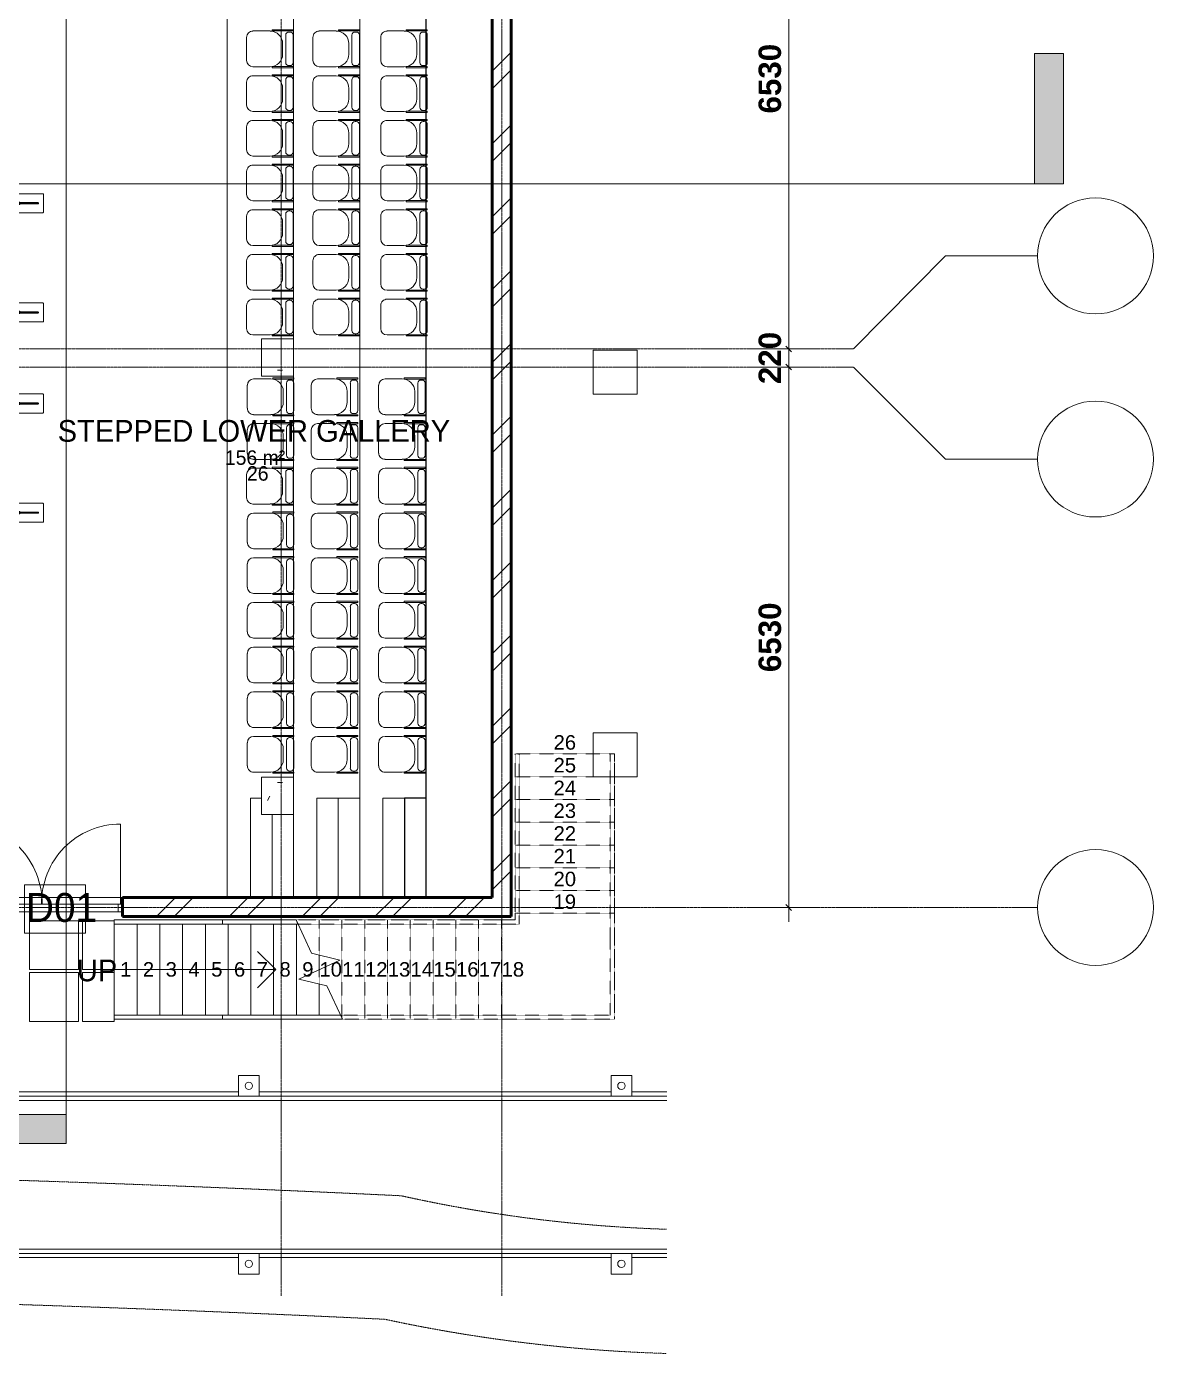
# Model space of a CAD drawing. Header units: inches. Extents: x 22 to 382261, y 22 to 371281.
# Drawn here: x 114875 to 128486, y 46458 to 62491 of the extents above; entities that cross this region are included whole.
import ezdxf

# ---------------------------------------------------------------- set-up
doc = ezdxf.new("R2010")
doc.units = ezdxf.units.IN
doc.header["$MEASUREMENT"] = 0
for name, pattern in [('Grid Line 1_2_', [22.225, 12.7, -3.175, 3.175, -3.175]), ('Hidden 1_8_', [4.7625, 3.175, -1.5875]), ('Overhead', [3.96875, 2.38125, -1.5875])]:
    doc.linetypes.add(name, pattern=pattern)
for name, color, linetype, lineweight in [('A-ANNO-DIMS', 211, 'Continuous', 9), ('A-AREA-IDEN', 2, 'Continuous', 9), ('A-COLS', 52, 'Continuous', 9), ('A-DETL-GENF', 92, 'Continuous', 9), ('A-DETL-HDLN', 90, 'Hidden 1_8_', 9), ('A-DOOR', 31, 'Continuous', 9), ('A-DOOR-IDEN', 31, 'Continuous', 9), ('A-FLOR', 192, 'Continuous', 9), ('A-FLOR-HRAL', 11, 'Continuous', 9), ('A-GENM', 13, 'Continuous', 9), ('A-WALL-PATT', 111, 'Continuous', 9), ('G-ANNO-SYMB', 111, 'Continuous', 9), ('I-FURN', 30, 'Continuous', 9), ('I-WALL', 2, 'Continuous', 9), ('Q-CASE', 31, 'Continuous', 9), ('S-GRID', 1, 'Continuous', 9), ('S-GRID-IDEN', 1, 'Continuous', 9), ('S-STRS', 31, 'Continuous', 9), ('S-STRS-ANNO', 31, 'Continuous', 9), ('S-STRS-IDEN', 31, 'Continuous', 9), ('S-STRS-MBND', 31, 'Overhead', 9)]:
    doc.layers.add(name, color=color, linetype=linetype, lineweight=lineweight)
doc.styles.add('Arial_2', font='arial.ttf', dxfattribs={"height": 250})
doc.styles.add('Arial_B_2', font='arialbd.ttf', dxfattribs={"height": 270.833333})
doc.styles.add('Century Gothic', font='GOTHIC.TTF', dxfattribs={"height": 255})
doc.styles.add('Century Gothic_1', font='GOTHIC.TTF', dxfattribs={"height": 1})
doc.styles.add('Gill Sans MT', font='GIL_____.TTF', dxfattribs={"height": 262.5})
doc.styles.add('Tw Cen MT Condensed', font='TCCM____.TTF', dxfattribs={"height": 1.35})
doc.dimstyles.new('2_2', dxfattribs={"dimscale": 304.8, "dimtxt": 267.818092, "dimasz": 0.227865, "dimexe": 1.377953, "dimexo": 0.0625, "dimgap": 0.287073, "dimtad": 1, "dimdec": 0, "dimzin": 0, "dimdsep": 46, "dimtxsty": 'Arial_B_2', "dimblk1": 'OBLIQUE', "dimblk2": 'OBLIQUE', "dimsah": 1, "dimcen": 0.09, "dimdle": 0.574147, "dimazin": 0, "dimtfac": 1, "dimtdec": 4, "dimtix": 1, "dimtmove": 0, "dimatfit": 3, "dimfxl": 0.574147, "dimfxlon": 1, "dimtvp": 1, "dimtolj": 1, "dimtzin": 0, "dimlwd": 18, "dimlwe": 18, "dimarcsym": 2})
pattern_1 = [(45, (101903.7, 56557.85), (-440.033, 440.033), []), (45, (101903.7, 57224.6), (-440.033, 440.033), [])]
pattern_2 = [(0, (101903.7, 56557.85), (1422.4, 355.6), [58.674, -1008.126, 58.674, -1008.126, -5689.6]), (0, (101903.7, 56557.85), (1422.4, 355.6), [-2133.6, 58.674, -2074.926, 58.674, -1008.126, -2489.2]), (0, (101903.7, 56557.85), (1422.4, 355.6), [-5334, 58.674, -652.526, 58.674, -1719.326]), (120, (102437.1, 56735.65), (-1019.159, 1054.0345), [58.674, -1008.126, 58.674, -1008.126, -5689.6]), (120, (102437.1, 56735.65), (-1019.159, 1054.0345), [-2133.6, 58.674, -2074.926, 58.674, -1008.126, -2489.2]), (120, (102437.1, 56735.65), (-1019.159, 1054.0345), [-5334, 58.674, -652.526, 58.674, -1719.326]), (240, (102614.9, 57446.85), (-403.241, -1409.6345), [58.674, -1008.126, 58.674, -1008.126, -5689.6]), (240, (102614.9, 57446.85), (-403.241, -1409.6345), [-2133.6, 58.674, -2074.926, 58.674, -1008.126, -2489.2]), (240, (102614.9, 57446.85), (-403.241, -1409.6345), [-5334, 58.674, -652.526, 58.674, -1719.326])]

# ---------------------------------------------------------------- blocks, each defined once
blk = doc.blocks.new('Casework 1 - Casework 1-382926-01-GROUND FLOOR FURNITURE PLAN')
at = {"layer": 'Q-CASE'}
for p, q in [((15781, -6742), (15531, -6742)), ((15531, -6742), (15531, -6992)), ((15781, -6992), (15781, -6742)), ((20281, -6742), (20031, -6742)), ((20031, -6742), (20031, -6992)), ((20281, -6992), (20281, -6742)), ((-14769, -7042), (20703, -7042)), ((15531, -6939), (11281, -6939)), ((11281, -6992), (15531, -6992)), ((15531, -6992), (15781, -6992)), ((20031, -6939), (15781, -6939)), ((15781, -6992), (20031, -6992)), ((20031, -6992), (20281, -6992)), ((20703, -6939), (20281, -6939)), ((20281, -6992), (20703, -6992)), ((20703, -8842), (-14548, -8842)), ((11281, -8892), (15531, -8892)), ((15531, -8942), (11281, -8942)), ((15531, -8892), (15531, -9142)), ((15781, -8892), (15531, -8892)), ((15781, -9142), (15781, -8892)), ((15781, -8892), (20031, -8892)), ((20031, -8942), (15781, -8942)), ((20031, -8892), (20031, -9142)), ((20281, -8892), (20031, -8892)), ((20281, -9142), (20281, -8892)), ((20281, -8892), (20703, -8892)), ((20703, -8942), (20281, -8942)), ((15531, -9142), (15781, -9142)), ((20031, -9142), (20281, -9142))]:
    blk.add_line(p, q, dxfattribs=at)
at = {"layer": 'Q-CASE', "lineweight": 18}
for centre, start, end in [((15656, -6867), 0, 180), ((15656, -6867), 180, 0), ((20156, -6867), 0, 180), ((20156, -6867), 180, 0), ((15656, -9017), 0, 180), ((20156, -9017), 0, 180), ((15656, -9017), 180, 0), ((20156, -9017), 180, 0)]:
    blk.add_arc(centre, 45, start, end, dxfattribs=at)
blk = doc.blocks.new('Doors_Door-sets_JELD-WEN_Interior_HP_FS12_FCore_Glass10_Double_1_0 - entrance 1200 2-893180-01-GROUND FLOOR FURNITURE PLAN')
at = {"layer": 'A-DETL-GENF'}
for p, q in [((-951, 1004), (-951, 34)), ((951, 1004), (951, 34)), ((-923, 34), (-965, 34)), ((-965, 34), (-965, -58)), ((923, 34), (-923, 34)), ((-923, -58), (-923, 34)), ((923, 34), (923, -58)), ((965, 34), (923, 34)), ((965, -58), (965, 34)), ((-965, -58), (-923, -58)), ((-923, -58), (923, -58)), ((923, -58), (965, -58))]:
    blk.add_line(p, q, dxfattribs=at)
for centre, start, end in [((-950, 50), 359.0083, 90.0301), ((950, 50), 89.9699, 180.9917)]:
    blk.add_arc(centre, 953, start, end, dxfattribs=at)
at = {"layer": 'A-DOOR'}
for p, q in [((-965, 34), (-975, 34)), ((-975, 34), (-975, -58)), ((975, 34), (965, 34)), ((975, -58), (975, 34)), ((-975, -58), (-965, -58)), ((965, -58), (975, -58))]:
    blk.add_line(p, q, dxfattribs=at)
blk = doc.blocks.new('Chair - Auditorium_0001 - Copy - Chair - Auditorium_0001 - Copy-940343-01-GROUND FLOOR FURNITURE PLAN')
at = {"layer": 'I-FURN'}
for p, q in [((21, 498), (300, 498)), ((-55, 421), (-55, 215)), ((377, 421), (377, 215)), ((-68, -64), (-68, 190)), ((-68, 190), (-53, 190)), ((-53, -64), (-53, 190)), ((389, 190), (377, 190)), ((377, 190), (377, -64)), ((389, 190), (389, -64)), ((-4, 25), (326, 25)), ((97, 63), (224, 63)), ((-68, -64), (-53, -64)), ((-42, -13), (-42, -26)), ((-4, -64), (326, -64)), ((364, -13), (364, -26)), ((389, -64), (377, -64))]:
    blk.add_line(p, q, dxfattribs=at)
for centre, radius, start, end in [((21, 421), 76.2, 90, 180), ((300, 421), 76.2, 360, 90), ((97, 215), 152, 180, 270), ((224, 215), 152, 270, 0), ((-4, -13), 38.1, 90, 180), ((326, -13), 38.1, 360, 90), ((-4, -26), 38.1, 180, 270), ((326, -26), 38.1, 270, 0)]:
    blk.add_arc(centre, radius, start, end, dxfattribs=at)
blk = doc.blocks.new('Back wall - ASB FREESTANDING GLASS BACK WALL-596640-01-GROUND FLOOR FURNITURE PLAN')
at = {"layer": 'A-GENM'}
for p, q in [((-3200, 12.5), (-3200, 25)), ((-3200, 6), (-3200, 12.5)), ((3150.5, 12.5), (-3200, 12.5)), ((2057.3, 12.5), (3150.5, 12.5)), ((3175.5, 12.5), (3150.5, 12.5)), ((3150.5, 12.5), (3175.5, 12.5)), ((3200, 12.5), (3175.5, 12.5)), ((3200, 12.5), (3200, 6)), ((-3200, -12.5), (-3200, -6)), ((-3200, -12.5), (-1985, -12.5)), ((-1956, -9), (-1985, -9)), ((-1985, -9), (-1985, -364)), ((-1956, -6), (-1956, -14)), ((-1956, -14), (-1884, -14)), ((-1884, -14), (-1884, -86)), ((-1884, -86), (-1876, -86)), ((-1877, -304), (-1877, -86)), ((-1876, -256), (-1876, -6)), ((-1864, -6), (-1864, -256)), ((-1864, -86), (-1856, -86)), ((-1863, -86), (-1863, -304)), ((-1856, -86), (-1856, -14)), ((-1856, -14), (-1784, -14)), ((-1784, -14), (-1784, -6)), ((-1755, -9), (-1784, -9)), ((-1755, -364), (-1755, -9)), ((-1755, -12.5), (-665, -12.5)), ((-564, -9), (-665, -9)), ((-665, -9), (-665, -364)), ((-564, -6), (-564, -86)), ((-564, -86), (-556, -86)), ((-557, -304), (-557, -86)), ((-544, -86), (-536, -86)), ((-543, -86), (-543, -304)), ((-536, -86), (-536, -14)), ((-536, -14), (-444, -14)), ((-484, -14), (-484, -34)), ((-444, -34), (-484, -34)), ((-458, -6), (-463, -6)), ((-455, -16), (-433.1, -16)), ((-455, -16), (-455, -26)), ((-429, -26), (-455, -26)), ((-444, -14), (-444, -6)), ((-435, -9), (-444, -9)), ((-444, -34), (-444, -26)), ((-436, -6), (-436, -16)), ((-436, -16), (-426, -16)), ((-435, -16), (-435, -9)), ((-435, -364), (-435, -26)), ((-425, -26), (-429, -26)), ((-266, -16), (-426, -16)), ((-425, -16), (-425, -26)), ((-406, -26), (-425, -26)), ((-406, -16), (-406, -36)), ((-386, -36), (-406, -36)), ((-386, -16), (-386, -36)), ((-365, -26), (-386, -26)), ((-365, -16), (-365, -26)), ((-361, -26), (-365, -26)), ((-335, -26), (-361, -26)), ((-335, -16), (-335, -26)), ((-266, -6), (-266, -16)), ((-266, -12.5), (373.5, -12.5)), ((373.5, -6), (373.5, -14)), ((373.5, -14), (433.5, -14)), ((433.5, -14), (433.5, -44)), ((433.5, -44), (493.5, -44)), ((435, -44.9), (435, -364)), ((463, -6), (458, -6)), ((493.5, -44), (493.5, -14)), ((493.5, -14), (535.5, -14)), ((535.5, -14), (535.5, -86)), ((535.5, -86), (543.5, -86)), ((543, -304), (543, -86)), ((543.5, -86), (543.5, -6)), ((556.5, -6), (556.5, -86)), ((556.5, -86), (564.5, -86)), ((557, -86), (557, -304)), ((665, -9), (564.2, -9)), ((564.5, -86), (564.5, -6)), ((665, -364), (665, -9)), ((665, -12.5), (1755, -12.5)), ((1784, -9), (1755, -9)), ((1755, -9), (1755, -364)), ((1784, -6), (1784, -14)), ((1784, -14), (1856, -14)), ((1856, -14), (1856, -86)), ((1856, -86), (1864, -86)), ((1863, -304), (1863, -86)), ((1864, -256), (1864, -6)), ((1876, -6), (1876, -256)), ((1876, -86), (1884, -86)), ((1877, -86), (1877, -304)), ((1884, -86), (1884, -14)), ((1884, -14), (1956, -14)), ((1956, -14), (1956, -6)), ((1985, -9), (1956, -9)), ((1985, -364), (1985, -9)), ((1985, -12.5), (3200, -12.5)), ((3200, -6), (3200, -12.5)), ((-1876, -256), (-1876, -306)), ((-1876, -306), (-1864, -306)), ((-1870, -309), (-1872, -309)), ((-1868, -309), (-1870, -309)), ((-1864, -306), (-1864, -256)), ((-550, -309), (-552, -309)), ((-548, -309), (-550, -309)), ((550, -309), (548, -309)), ((552, -309), (550, -309)), ((1864, -256), (1864, -306)), ((1864, -306), (1876, -306)), ((1870, -309), (1868, -309)), ((1872, -309), (1870, -309)), ((1876, -306), (1876, -256)), ((-1980, -369), (-1760, -369)), ((-660, -369), (-440, -369)), ((440, -369), (660, -369)), ((1760, -369), (1980, -369))]:
    blk.add_line(p, q, dxfattribs=at)
at = {"layer": 'A-GENM', "lineweight": 18}
for p, q in [((-3200, 6), (-3200, -6)), ((-463, 6), (-3200, 6)), ((-463, -6), (-463, 6)), ((458, 6), (-458, 6)), ((-458, 6), (-458, -6)), ((458, -6), (458, 6)), ((3200, 6), (463, 6)), ((463, 6), (463, -6)), ((3200, -6), (3200, 6)), ((-3200, -6), (-463, -6)), ((-556, -6), (-556, -306)), ((-544, -6), (-556, -6)), ((-544, -306), (-544, -6)), ((-458, -6), (458, -6)), ((463, -6), (3200, -6)), ((556, -6), (544, -6)), ((544, -6), (544, -306)), ((556, -306), (556, -6)), ((-556, -306), (-544, -306)), ((544, -306), (556, -306))]:
    blk.add_line(p, q, dxfattribs=at)
at = {"layer": 'A-GENM'}
for centre, start, end in [((-1872, -304), 180, 270), ((-1868, -304), 270, 0), ((-552, -304), 180, 270), ((-548, -304), 270, 0), ((548, -304), 180, 270), ((552, -304), 270, 0), ((1868, -304), 180, 270), ((1872, -304), 270, 0), ((-1980, -364), 180, 270), ((-1760, -364), 270, 0), ((-660, -364), 180, 270), ((-440, -364), 270, 0), ((440, -364), 180, 270), ((660, -364), 270, 0), ((1760, -364), 180, 270), ((1980, -364), 270, 0)]:
    blk.add_arc(centre, 5, start, end, dxfattribs=at)
blk = doc.blocks.new('Chair - Auditorium_0001 - Copy - Chair - Auditorium_0001 - Copy-940491-01-GROUND FLOOR FURNITURE PLAN')
at = {"layer": 'I-FURN'}
for p, q in [((-68, 64), (-53, 64)), ((-68, 64), (-68, -190)), ((-53, 64), (-53, -190)), ((-42, 13), (-42, 26)), ((-4, 64), (326, 64)), ((364, 13), (364, 26)), ((389, 64), (377, 64)), ((377, -190), (377, 64)), ((389, -190), (389, 64)), ((-4, -25), (326, -25)), ((97, -63), (224, -63)), ((-68, -190), (-53, -190)), ((-55, -421), (-55, -215)), ((389, -190), (377, -190)), ((377, -421), (377, -215)), ((21, -498), (300, -498))]:
    blk.add_line(p, q, dxfattribs=at)
for centre, radius, start, end in [((-4, 26), 38.1, 90, 180), ((-4, 13), 38.1, 180, 270), ((326, 26), 38.1, 360, 90), ((326, 13), 38.1, 270, 0), ((97, -215), 152, 90, 180), ((224, -215), 152, 360, 90), ((21, -421), 76.2, 180, 270), ((300, -421), 76.2, 270, 0)]:
    blk.add_arc(centre, radius, start, end, dxfattribs=at)
blk = doc.blocks.new('Casework 24 - Casework 23-690569-01-GROUND FLOOR FURNITURE PLAN')
at = {"layer": 'Q-CASE', "lineweight": 18}
for p, q in [((20346, 12238), (19816, 12238)), ((19816, 12238), (19816, 11708)), ((20346, 11708), (20346, 12238)), ((19816, 11708), (20346, 11708)), ((20346, 7768), (19816, 7768)), ((19816, 7768), (19816, 7238)), ((20346, 7238), (20346, 7768)), ((19816, 7238), (20346, 7238)), ((20346, 2022), (19816, 2022)), ((19816, 2022), (19816, 1492)), ((20346, 1492), (20346, 2022)), ((19816, 1492), (20346, 1492)), ((20346, -2601), (19816, -2601)), ((19816, -2601), (19816, -3131)), ((20346, -3131), (20346, -2601)), ((19816, -3131), (20346, -3131))]:
    blk.add_line(p, q, dxfattribs=at)
blk = doc.blocks.new('Top Rail Type - Top Rail_Internal_-909775-01-GROUND FLOOR FURNITURE PLAN')
at = {"layer": 'A-FLOR-HRAL'}
for p, q in [((14031, -6061), (14031, -6011)), ((14031, -6011), (15337, -6011)), ((15337, -6061), (14031, -6061)), ((15337, -6011), (15337, -6061))]:
    blk.add_line(p, q, dxfattribs=at)
blk = doc.blocks.new('Top Rail Type - Top Rail_Internal_-V142-01-GROUND FLOOR FURNITURE PLAN')
at = {"layer": 'A-FLOR-HRAL', "linetype": 'Overhead'}
for p, q in [((20021, -2857), (20071, -2857)), ((20021, -5057), (20021, -2857)), ((20071, -5057), (20071, -2857)), ((20021, -6011), (20021, -5057)), ((20071, -6061), (20071, -5057)), ((16762, -6011), (18706, -6011)), ((16786, -6061), (18706, -6061)), ((18706, -6011), (20021, -6011)), ((18706, -6061), (20071, -6061))]:
    blk.add_line(p, q, dxfattribs=at)
at = {"layer": 'A-FLOR-HRAL'}
for p, q in [((14031, -6011), (14031, -6061)), ((14031, -6011), (16762, -6011)), ((14031, -6061), (16786, -6061)), ((16786, -6061), (16762, -6011))]:
    blk.add_line(p, q, dxfattribs=at)
blk = doc.blocks.new('Top Rail Type - Top Rail_Internal_-909790-01-GROUND FLOOR FURNITURE PLAN')
at = {"layer": 'A-FLOR-HRAL'}
for p, q in [((14031, -4912), (14031, -4862)), ((14031, -4862), (15337, -4862)), ((15337, -4912), (14031, -4912)), ((15337, -4862), (15337, -4912))]:
    blk.add_line(p, q, dxfattribs=at)
blk = doc.blocks.new('Top Rail Type - Top Rail_Internal_-V143-01-GROUND FLOOR FURNITURE PLAN')
at = {"layer": 'A-FLOR-HRAL', "linetype": 'Overhead'}
for p, q in [((18872, -2857), (18922, -2857)), ((18872, -4782), (18872, -2857)), ((18922, -4782), (18922, -2857)), ((18872, -4862), (18872, -4782)), ((18922, -4912), (18922, -4782)), ((16227, -4862), (18706, -4862)), ((16250, -4912), (18706, -4912)), ((18706, -4862), (18872, -4862)), ((18706, -4912), (18922, -4912))]:
    blk.add_line(p, q, dxfattribs=at)
at = {"layer": 'A-FLOR-HRAL'}
for p, q in [((14031, -4862), (14031, -4912)), ((14031, -4862), (16227, -4862)), ((14031, -4912), (16250, -4912)), ((16250, -4912), (16227, -4862))]:
    blk.add_line(p, q, dxfattribs=at)
blk = doc.blocks.new('Section - M_Section Tail - Filled-28045-01-GROUND FLOOR FURNITURE PLAN')
at = {"layer": 'G-ANNO-SYMB'}
blk.add_hatch(color=256, dxfattribs=at).paths.add_polyline_path([(0, 9), (0, 0), (-2, 0), (-2, 9)])
for p, q in [((0, 9), (-2, 9)), ((-2, 9), (-2, 0)), ((0, 0), (0, 9)), ((-2, 0), (0, 0))]:
    blk.add_line(p, q, dxfattribs=at)
blk = doc.blocks.new('Grid - Grid Head - Circle-749417-01-GROUND FLOOR FURNITURE PLAN')
at = {"layer": 'S-GRID-IDEN'}
blk.add_circle((0, 0), 4, dxfattribs=at)
blk = doc.blocks.new('M_Door Tag1 - M_Door Tag 2-910938-01-GROUND FLOOR FURNITURE PLAN')
at = {"layer": 'A-DOOR-IDEN'}
for p, q in [((-1.206, 1.536), (3.019, 1.536)), ((-1.206, -1.791), (-1.206, 1.536)), ((3.019, 1.536), (3.019, -1.791)), ((3.019, -1.791), (-1.206, -1.791))]:
    blk.add_line(p, q, dxfattribs=at)
blk = doc.blocks.new('_Oblique')
at = {"color": 0, "linetype": 'ByBlock', "lineweight": -2}
blk.add_line((-0.5, -0.5), (0.5, 0.5), dxfattribs=at)
blk = doc.blocks.new('*D4892')
at = {"layer": 'A-ANNO-DIMS', "color": 0, "lineweight": 18, "transparency": 16777216}
for p, q in [((124080, 65301), (124080, 58421)), ((124236, 65126), (123660, 65126)), ((124236, 58596), (123660, 58596))]:
    blk.add_line(p, q, dxfattribs=at)
at = {"layer": 'Defpoints', "color": 0, "transparency": 16777216}
for p in [(124255, 65126), (124080, 58596), (124255, 58596)]:
    blk.add_point(p, dxfattribs=at)
at = {"layer": 'A-ANNO-DIMS', "color": 0, "lineweight": 18, "transparency": 16777216, "xscale": 69.45312499999999, "yscale": 69.45312499999999, "zscale": 69.45312499999999}
for p, rotation in [((124080, 65126), 90), ((124080, 58596), 270)]:
    blk.add_blockref('_Oblique', p, dxfattribs=dict(at, rotation=rotation))
at = {"layer": 'A-ANNO-DIMS', "color": 0, "lineweight": 18, "transparency": 16777216, "insert": (123854, 61861), "char_height": 270.8, "width": 979.45, "attachment_point": 5, "rotation": 90, "style": 'Arial_B_2'}
blk.add_mtext('\\A1;6530', dxfattribs=at)
blk = doc.blocks.new('*D4893')
at = {"layer": 'A-ANNO-DIMS', "color": 0, "lineweight": 18, "transparency": 16777216}
for p, q in [((124236, 58596), (123660, 58596)), ((124080, 58596), (124080, 58665)), ((124080, 58596), (124080, 58376)), ((124236, 58376), (123660, 58376)), ((124080, 58376), (124080, 58307))]:
    blk.add_line(p, q, dxfattribs=at)
at = {"layer": 'Defpoints', "color": 0, "transparency": 16777216}
for p in [(124255, 58596), (124080, 58376), (124255, 58376)]:
    blk.add_point(p, dxfattribs=at)
at = {"layer": 'A-ANNO-DIMS', "color": 0, "lineweight": 18, "transparency": 16777216, "xscale": 69.45312499999999, "yscale": 69.45312499999999, "zscale": 69.45312499999999}
for p, rotation in [((124080, 58596), 270), ((124080, 58376), 90)]:
    blk.add_blockref('_Oblique', p, dxfattribs=dict(at, rotation=rotation))
at = {"layer": 'A-ANNO-DIMS', "color": 0, "lineweight": 18, "transparency": 16777216, "insert": (123854, 58486), "char_height": 270.8, "width": 734.59, "attachment_point": 5, "rotation": 90, "style": 'Arial_B_2'}
blk.add_mtext('\\A1;220', dxfattribs=at)
blk = doc.blocks.new('*D4894')
at = {"layer": 'A-ANNO-DIMS', "color": 0, "lineweight": 18, "transparency": 16777216}
for p, q in [((124080, 58551), (124080, 51671)), ((124236, 58376), (123660, 58376)), ((124236, 51846), (123660, 51846))]:
    blk.add_line(p, q, dxfattribs=at)
at = {"layer": 'Defpoints', "color": 0, "transparency": 16777216}
for p in [(124255, 58376), (124080, 51846), (124255, 51846)]:
    blk.add_point(p, dxfattribs=at)
at = {"layer": 'A-ANNO-DIMS', "color": 0, "lineweight": 18, "transparency": 16777216, "xscale": 69.45312499999999, "yscale": 69.45312499999999, "zscale": 69.45312499999999}
for p, rotation in [((124080, 58376), 90), ((124080, 51846), 270)]:
    blk.add_blockref('_Oblique', p, dxfattribs=dict(at, rotation=rotation))
at = {"layer": 'A-ANNO-DIMS', "color": 0, "lineweight": 18, "transparency": 16777216, "insert": (123854, 55111), "char_height": 270.8, "width": 979.45, "attachment_point": 5, "rotation": 90, "style": 'Arial_B_2'}
blk.add_mtext('\\A1;6530', dxfattribs=at)

msp = doc.modelspace()

# ---------------------------------------------------------------- hatches: boundary and pattern name
at = {"layer": 'A-COLS'}
h = msp.add_hatch(dxfattribs=at)
h.set_pattern_fill('FP_12', color=256, style=0, pattern_type=2)
h.set_pattern_definition(pattern_2)
h.paths.add_polyline_path([(118099.9, 58266), (118099.9, 58716), (117712.4, 58716), (117712.4, 58266)])
h = msp.add_hatch(dxfattribs=at)
h.set_pattern_fill('FP_12', color=256, style=0, pattern_type=2)
h.set_pattern_definition(pattern_2)
h.paths.add_polyline_path([(118099.9, 52971), (118099.9, 53421), (117712.4, 53421), (117712.4, 52971)])
at = {"layer": 'A-WALL-PATT'}
h = msp.add_hatch(dxfattribs=at)
h.set_pattern_fill('FP_1', color=256, style=0, pattern_type=2)
h.set_pattern_definition(pattern_1)
h.paths.add_polyline_path([(120499.9, 51966), (120729.9, 51966), (120729.9, 68566), (120499.9, 68566), (120499.9, 57077.5)])
h = msp.add_hatch(dxfattribs=at)
h.set_pattern_fill('FP_1', color=256, style=0, pattern_type=2)
h.set_pattern_definition(pattern_1)
h.paths.add_polyline_path([(120729.9, 51736), (120729.9, 51966), (116034.9, 51966), (116034.9, 51736), (118911.6, 51736)])
h.paths.add_polyline_path([(91199.9, 51736), (114084.9, 51736), (114084.9, 51966), (90484.9, 51966), (90484.9, 51736)])

# ---------------------------------------------------------------- linework, layer by layer
at = {"layer": 'A-COLS', "lineweight": 18}
for p, q in [((117712.4, 58716), (117712.4, 58266)), ((118099.9, 58716), (117712.4, 58716)), ((118099.9, 58266), (118099.9, 58716)), ((117712.4, 58266), (118099.9, 58266)), ((117712.4, 53421), (117712.4, 52971)), ((118099.9, 53421), (117712.4, 53421)), ((118099.9, 52971), (118099.9, 53421)), ((117712.4, 52971), (118099.9, 52971))]:
    msp.add_line(p, q, dxfattribs=at)
at = {"layer": 'A-DETL-HDLN'}
for centre, radius, start, end in [((105273.4, -244115.5), 292819.3, 87.234403, 90.740858), ((123154, 65189.8), 17240.3, 257.43021, 268.17972), ((105273.4, -244115.5), 291319.3, 87.259142, 90.740858), ((123154, 65189.8), 18740.3, 257.83219, 268.32547)]:
    msp.add_arc(centre, radius, start, end, dxfattribs=at)
at = {"layer": 'A-FLOR'}
for p, q in [((117299.9, 65011), (117299.9, 51966)), ((118899.9, 65011), (118899.9, 51966)), ((118099.9, 63606), (118099.9, 58716)), ((118099.9, 58266), (118099.9, 53421)), ((117712.4, 53166), (117579.9, 53166)), ((117579.9, 53166), (117579.9, 51966)), ((118899.9, 53166), (118379.9, 53166)), ((118379.9, 53166), (118379.9, 51966)), ((118639.9, 53166), (118639.9, 51966)), ((119439.9, 53166), (119179.9, 53166)), ((119179.9, 53166), (119179.9, 51966)), ((117839.9, 52971), (117839.9, 51966)), ((118099.9, 52971), (118099.9, 51966)), ((114084.9, 51966), (116034.9, 51966)), ((117299.9, 51966), (119439.9, 51966)), ((119179.9, 51966), (119439.9, 51966)), ((115500.9, 51686), (114910.9, 51686)), ((114910.9, 51686), (114910.9, 51096)), ((115500.9, 51096), (115500.9, 51686)), ((115934.9, 51686), (115550.9, 51686)), ((115550.9, 51686), (115550.9, 51096)), ((114910.9, 51096), (115500.9, 51096)), ((115500.9, 51058.9), (114910.9, 51058.9)), ((114910.9, 51058.9), (114910.9, 50468.9)), ((115500.9, 50468.9), (115500.9, 51058.9)), ((115550.9, 51096), (115934.9, 51096)), ((115934.9, 51058.9), (115550.9, 51058.9)), ((115550.9, 51058.9), (115550.9, 50468.9)), ((114910.9, 50468.9), (115500.9, 50468.9)), ((115550.9, 50468.9), (115934.9, 50468.9)), ((115934.9, 50468.9), (115934.9, 50496))]:
    msp.add_line(p, q, dxfattribs=at)
at = {"layer": 'A-FLOR', "lineweight": 25}
for p, q in [((119699.9, 53166), (119699.9, 65011)), ((119699.9, 53166), (119439.9, 53166)), ((119439.9, 53166), (119439.9, 51966)), ((119699.9, 51966), (119699.9, 53166)), ((119439.9, 51966), (120499.9, 51966)), ((120499.9, 51966), (120499.9, 51966))]:
    msp.add_line(p, q, dxfattribs=at)
at = {"layer": 'G-ANNO-SYMB'}
for p, q in [((115354.7, 70557.4), (115354.7, 49344.6)), ((88770.6, 60591), (127050.8, 60591))]:
    msp.add_line(p, q, dxfattribs=at)
at = {"layer": 'I-WALL', "lineweight": 50}
for p, q in [((120729.9, 51736), (120729.9, 68796)), ((120499.9, 65011), (120499.9, 51966)), ((120499.9, 51966), (116034.9, 51966)), ((116034.9, 51966), (116034.9, 51736)), ((116034.9, 51736), (120729.9, 51736))]:
    msp.add_line(p, q, dxfattribs=at)
at = {"layer": 'S-GRID', "linetype": 'Grid Line 1_2_'}
for p, q in [((117949.9, 47154.5), (117949.9, 71568.6)), ((120614.9, 47154.5), (120614.9, 71568.6)), ((88819.9, 58596), (124863, 58596)), ((88819.9, 58376), (124863, 58376)), ((88819.9, 51846), (127085.5, 51846))]:
    msp.add_line(p, q, dxfattribs=at)
at = {"layer": 'S-GRID'}
for p, q in [((124863, 58596), (125974.3, 59719.3)), ((125974.3, 59719.3), (127085.5, 59719.3)), ((124863, 58376), (125974.3, 57264.8)), ((125974.3, 57264.8), (127085.5, 57264.8))]:
    msp.add_line(p, q, dxfattribs=at)
at = {"layer": 'S-STRS'}
for p, q in [((115934.9, 51696), (116209.9, 51696)), ((115934.9, 51645.6), (115934.9, 50546.4)), ((116209.9, 51696), (116484.9, 51696)), ((116209.9, 51645.6), (116209.9, 50546.4)), ((116484.9, 51696), (116759.9, 51696)), ((116484.9, 51645.6), (116484.9, 50546.4)), ((116759.9, 51696), (117034.9, 51696)), ((116759.9, 51645.6), (116759.9, 50546.4)), ((117034.9, 51696), (117309.9, 51696)), ((117034.9, 51645.6), (117034.9, 50546.4)), ((117309.9, 51696), (117584.9, 51696)), ((117309.9, 51645.6), (117309.9, 50546.4)), ((117584.9, 51696), (117859.9, 51696)), ((117584.9, 51645.6), (117584.9, 50546.4)), ((117859.9, 51696), (118130.1, 51696)), ((117859.9, 51645.6), (117859.9, 50546.4)), ((118134.9, 51645.6), (118134.9, 50546.4)), ((118409.9, 51271.8), (118409.9, 51096)), ((118409.9, 50920.3), (118409.9, 50546.4)), ((115934.9, 50496), (116209.9, 50496)), ((116209.9, 50496), (116484.9, 50496)), ((116484.9, 50496), (116759.9, 50496)), ((116759.9, 50496), (117034.9, 50496)), ((117034.9, 50496), (117309.9, 50496)), ((117309.9, 50496), (117584.9, 50496)), ((117584.9, 50496), (117859.9, 50496)), ((117859.9, 50496), (118134.9, 50496)), ((118134.9, 50496), (118409.9, 50496)), ((118409.9, 50496), (118684.9, 50496)), ((118684.9, 50496), (118689.7, 50496))]:
    msp.add_line(p, q, dxfattribs=at)
at = {"layer": 'S-STRS', "linetype": 'Overhead'}
for p, q in [((115934.9, 51645.6), (115934.9, 50546.4)), ((116209.9, 51645.6), (116209.9, 50546.4)), ((116484.9, 51645.6), (116484.9, 50546.4)), ((116759.9, 51645.6), (116759.9, 50546.4)), ((117034.9, 51645.6), (117034.9, 50546.4)), ((117309.9, 51645.6), (117309.9, 50546.4)), ((117584.9, 51645.6), (117584.9, 50546.4)), ((117859.9, 51645.6), (117859.9, 50546.4)), ((118134.9, 51645.6), (118134.9, 50546.4)), ((118409.9, 51271.8), (118409.9, 51096)), ((118409.9, 50920.3), (118409.9, 50546.4))]:
    msp.add_line(p, q, dxfattribs=at)
at = {"layer": 'S-STRS-ANNO'}
for p, q in [((117884.9, 51096), (117666.2, 51314.8)), ((115934.9, 51096), (116209.9, 51096)), ((116209.9, 51096), (116484.9, 51096)), ((116484.9, 51096), (116759.9, 51096)), ((116759.9, 51096), (117034.9, 51096)), ((117034.9, 51096), (117309.9, 51096)), ((117309.9, 51096), (117584.9, 51096)), ((117584.9, 51096), (117859.9, 51096)), ((117884.9, 51096), (117666.2, 50877.3)), ((117859.9, 51096), (117884.9, 51096))]:
    msp.add_line(p, q, dxfattribs=at)
at = {"layer": 'S-STRS-MBND'}
for p, q in [((120774.9, 53701), (121974.9, 53701)), ((120774.9, 51776), (120774.9, 53701)), ((121974.9, 51776), (121974.9, 53701)), ((120774.9, 53426), (121974.9, 53426)), ((120774.9, 53426), (121974.9, 53426)), ((120774.9, 53151), (121974.9, 53151)), ((120774.9, 53151), (121974.9, 53151)), ((120774.9, 52876), (121974.9, 52876)), ((120774.9, 52876), (121974.9, 52876)), ((120774.9, 52601), (121974.9, 52601)), ((120774.9, 52601), (121974.9, 52601)), ((120774.9, 52326), (121974.9, 52326)), ((120774.9, 52326), (121974.9, 52326)), ((120774.9, 52051), (121974.9, 52051)), ((120774.9, 52051), (121974.9, 52051)), ((118130.1, 51696), (120609.9, 51696)), ((118134.9, 51696), (118134.9, 51685.8)), ((118134.9, 51696), (118134.9, 51685.8)), ((118409.9, 51696), (118409.9, 51271.8)), ((118409.9, 51696), (118409.9, 51271.8)), ((118684.9, 51696), (118684.9, 50506.3)), ((118684.9, 51696), (118684.9, 50506.3)), ((118959.9, 51696), (118959.9, 50496)), ((118959.9, 51696), (118959.9, 50496)), ((119234.9, 51696), (119234.9, 50496)), ((119234.9, 51696), (119234.9, 50496)), ((119509.9, 51696), (119509.9, 50496)), ((119509.9, 51696), (119509.9, 50496)), ((119784.9, 51696), (119784.9, 50496)), ((119784.9, 51696), (119784.9, 50496)), ((120059.9, 51696), (120059.9, 50496)), ((120059.9, 51696), (120059.9, 50496)), ((120334.9, 51696), (120334.9, 50496)), ((120334.9, 51696), (120334.9, 50496)), ((120774.9, 51696), (120609.9, 51696)), ((120609.9, 51696), (120609.9, 50496)), ((120609.9, 51696), (120609.9, 50496)), ((120774.9, 51776), (120774.9, 51696)), ((120774.9, 51776), (121974.9, 51776)), ((120774.9, 51776), (121974.9, 51776)), ((121974.9, 50496), (121974.9, 51776)), ((118409.9, 51096), (118409.9, 50920.3)), ((118409.9, 51096), (118409.9, 50920.3)), ((118689.7, 50496), (120609.9, 50496)), ((120609.9, 50496), (121974.9, 50496))]:
    msp.add_line(p, q, dxfattribs=at)
at = {"layer": 'S-STRS-MBND', "linetype": 'Continuous'}
for p, q in [((118317.5, 51294.3), (118130.1, 51696)), ((118162.1, 50980.5), (118657.7, 51211.6)), ((118657.7, 51211.6), (118317.5, 51294.3)), ((118502.4, 50897.8), (118162.1, 50980.5)), ((118689.7, 50496), (118502.4, 50897.8))]:
    msp.add_line(p, q, dxfattribs=at)

# ---------------------------------------------------------------- block references
at = {"layer": 'A-DETL-GENF'}
msp.add_blockref('Doors_Door-sets_JELD-WEN_Interior_HP_FS12_FCore_Glass10_Double_1_0 - entrance 1200 2-893180-01-GROUND FLOOR FURNITURE PLAN', (115059.9, 51851), dxfattribs=at)
at = {"layer": 'A-DOOR-IDEN', "xscale": 174.9999999999999, "yscale": 174.9999999999999, "zscale": 174.9999999999999}
msp.add_blockref('M_Door Tag1 - M_Door Tag 2-910938-01-GROUND FLOOR FURNITURE PLAN', (115059.9, 51851), dxfattribs=at)
at = {"layer": 'A-FLOR-HRAL'}
for name in ['Top Rail Type - Top Rail_Internal_-V142-01-GROUND FLOOR FURNITURE PLAN', 'Top Rail Type - Top Rail_Internal_-V143-01-GROUND FLOOR FURNITURE PLAN', 'Top Rail Type - Top Rail_Internal_-909790-01-GROUND FLOOR FURNITURE PLAN', 'Top Rail Type - Top Rail_Internal_-909775-01-GROUND FLOOR FURNITURE PLAN']:
    msp.add_blockref(name, (101903.7, 56557.9), dxfattribs=at)
at = {"layer": 'A-GENM', "rotation": 89.9999999999999}
msp.add_blockref('Back wall - ASB FREESTANDING GLASS BACK WALL-596640-01-GROUND FLOOR FURNITURE PLAN', (114709.9, 58486), dxfattribs=at)
at = {"layer": 'G-ANNO-SYMB', "extrusion": (0, 0, -1), "xscale": 174.9999999999999, "yscale": 174.9999999999999, "zscale": 174.9999999999999}
msp.add_blockref('Section - M_Section Tail - Filled-28045-01-GROUND FLOOR FURNITURE PLAN', (-127050.8, 60591), dxfattribs=at)
at = {"layer": 'G-ANNO-SYMB', "xscale": 174.9999999999999, "yscale": 174.9999999999999, "zscale": 174.9999999999999, "rotation": 89.99999999999937}
msp.add_blockref('Section - M_Section Tail - Filled-28045-01-GROUND FLOOR FURNITURE PLAN', (115354.7, 49344.6), dxfattribs=at)
at = {"layer": 'I-FURN'}
for name, p, rotation in [('Chair - Auditorium_0001 - Copy - Chair - Auditorium_0001 - Copy-940343-01-GROUND FLOOR FURNITURE PLAN', (118031, 62060.2), 89.9999999999999), ('Chair - Auditorium_0001 - Copy - Chair - Auditorium_0001 - Copy-940343-01-GROUND FLOOR FURNITURE PLAN', (118831, 62060.2), 89.9999999999999), ('Chair - Auditorium_0001 - Copy - Chair - Auditorium_0001 - Copy-940343-01-GROUND FLOOR FURNITURE PLAN', (119651, 62060.2), 89.9999999999999), ('Chair - Auditorium_0001 - Copy - Chair - Auditorium_0001 - Copy-940343-01-GROUND FLOOR FURNITURE PLAN', (118031, 61520.2), 89.9999999999999), ('Chair - Auditorium_0001 - Copy - Chair - Auditorium_0001 - Copy-940343-01-GROUND FLOOR FURNITURE PLAN', (118831, 61520.2), 89.9999999999999), ('Chair - Auditorium_0001 - Copy - Chair - Auditorium_0001 - Copy-940343-01-GROUND FLOOR FURNITURE PLAN', (119651, 61520.2), 89.9999999999999), ('Chair - Auditorium_0001 - Copy - Chair - Auditorium_0001 - Copy-940343-01-GROUND FLOOR FURNITURE PLAN', (118031, 60980.2), 89.9999999999999), ('Chair - Auditorium_0001 - Copy - Chair - Auditorium_0001 - Copy-940343-01-GROUND FLOOR FURNITURE PLAN', (118831, 60980.2), 89.9999999999999), ('Chair - Auditorium_0001 - Copy - Chair - Auditorium_0001 - Copy-940343-01-GROUND FLOOR FURNITURE PLAN', (119651, 60980.2), 89.9999999999999), ('Chair - Auditorium_0001 - Copy - Chair - Auditorium_0001 - Copy-940343-01-GROUND FLOOR FURNITURE PLAN', (118031, 60440.2), 89.9999999999999), ('Chair - Auditorium_0001 - Copy - Chair - Auditorium_0001 - Copy-940343-01-GROUND FLOOR FURNITURE PLAN', (118831, 60440.2), 89.9999999999999), ('Chair - Auditorium_0001 - Copy - Chair - Auditorium_0001 - Copy-940343-01-GROUND FLOOR FURNITURE PLAN', (119651, 60440.2), 89.9999999999999), ('Chair - Auditorium_0001 - Copy - Chair - Auditorium_0001 - Copy-940343-01-GROUND FLOOR FURNITURE PLAN', (118031, 59900.2), 89.9999999999999), ('Chair - Auditorium_0001 - Copy - Chair - Auditorium_0001 - Copy-940343-01-GROUND FLOOR FURNITURE PLAN', (118831, 59900.2), 89.9999999999999), ('Chair - Auditorium_0001 - Copy - Chair - Auditorium_0001 - Copy-940343-01-GROUND FLOOR FURNITURE PLAN', (119651, 59900.2), 89.9999999999999), ('Chair - Auditorium_0001 - Copy - Chair - Auditorium_0001 - Copy-940343-01-GROUND FLOOR FURNITURE PLAN', (118031, 59360.2), 89.9999999999999), ('Chair - Auditorium_0001 - Copy - Chair - Auditorium_0001 - Copy-940343-01-GROUND FLOOR FURNITURE PLAN', (118831, 59360.2), 89.9999999999999), ('Chair - Auditorium_0001 - Copy - Chair - Auditorium_0001 - Copy-940343-01-GROUND FLOOR FURNITURE PLAN', (119651, 59360.2), 89.9999999999999), ('Chair - Auditorium_0001 - Copy - Chair - Auditorium_0001 - Copy-940343-01-GROUND FLOOR FURNITURE PLAN', (118031, 58820.2), 89.9999999999999), ('Chair - Auditorium_0001 - Copy - Chair - Auditorium_0001 - Copy-940343-01-GROUND FLOOR FURNITURE PLAN', (118831, 58820.2), 89.9999999999999), ('Chair - Auditorium_0001 - Copy - Chair - Auditorium_0001 - Copy-940343-01-GROUND FLOOR FURNITURE PLAN', (119651, 58820.2), 89.9999999999999), ('Chair - Auditorium_0001 - Copy - Chair - Auditorium_0001 - Copy-940491-01-GROUND FLOOR FURNITURE PLAN', (118039.2, 58177.7), 270.0000000000001), ('Chair - Auditorium_0001 - Copy - Chair - Auditorium_0001 - Copy-940491-01-GROUND FLOOR FURNITURE PLAN', (118811, 58177.7), 270.0000000000001), ('Chair - Auditorium_0001 - Copy - Chair - Auditorium_0001 - Copy-940491-01-GROUND FLOOR FURNITURE PLAN', (119626, 58177.7), 270.0000000000001), ('Chair - Auditorium_0001 - Copy - Chair - Auditorium_0001 - Copy-940491-01-GROUND FLOOR FURNITURE PLAN', (118039.2, 57637.7), 270.0000000000001), ('Chair - Auditorium_0001 - Copy - Chair - Auditorium_0001 - Copy-940491-01-GROUND FLOOR FURNITURE PLAN', (118811, 57637.7), 270.0000000000001), ('Chair - Auditorium_0001 - Copy - Chair - Auditorium_0001 - Copy-940491-01-GROUND FLOOR FURNITURE PLAN', (119626, 57637.7), 270.0000000000001), ('Chair - Auditorium_0001 - Copy - Chair - Auditorium_0001 - Copy-940491-01-GROUND FLOOR FURNITURE PLAN', (118031, 57097.7), 270.0000000000001), ('Chair - Auditorium_0001 - Copy - Chair - Auditorium_0001 - Copy-940491-01-GROUND FLOOR FURNITURE PLAN', (118811, 57097.7), 270.0000000000001), ('Chair - Auditorium_0001 - Copy - Chair - Auditorium_0001 - Copy-940491-01-GROUND FLOOR FURNITURE PLAN', (119626, 57097.7), 270.0000000000001), ('Chair - Auditorium_0001 - Copy - Chair - Auditorium_0001 - Copy-940491-01-GROUND FLOOR FURNITURE PLAN', (118039.2, 56557.7), 270.0000000000001), ('Chair - Auditorium_0001 - Copy - Chair - Auditorium_0001 - Copy-940491-01-GROUND FLOOR FURNITURE PLAN', (118811, 56557.7), 270.0000000000001), ('Chair - Auditorium_0001 - Copy - Chair - Auditorium_0001 - Copy-940491-01-GROUND FLOOR FURNITURE PLAN', (119626, 56557.7), 270.0000000000001), ('Chair - Auditorium_0001 - Copy - Chair - Auditorium_0001 - Copy-940491-01-GROUND FLOOR FURNITURE PLAN', (118039.2, 56017.7), 270.0000000000001), ('Chair - Auditorium_0001 - Copy - Chair - Auditorium_0001 - Copy-940491-01-GROUND FLOOR FURNITURE PLAN', (118811, 56017.7), 270.0000000000001), ('Chair - Auditorium_0001 - Copy - Chair - Auditorium_0001 - Copy-940491-01-GROUND FLOOR FURNITURE PLAN', (119626, 56017.7), 270.0000000000001), ('Chair - Auditorium_0001 - Copy - Chair - Auditorium_0001 - Copy-940491-01-GROUND FLOOR FURNITURE PLAN', (118039.2, 55477.7), 270.0000000000001), ('Chair - Auditorium_0001 - Copy - Chair - Auditorium_0001 - Copy-940491-01-GROUND FLOOR FURNITURE PLAN', (118811, 55477.7), 270.0000000000001), ('Chair - Auditorium_0001 - Copy - Chair - Auditorium_0001 - Copy-940491-01-GROUND FLOOR FURNITURE PLAN', (119626, 55477.7), 270.0000000000001), ('Chair - Auditorium_0001 - Copy - Chair - Auditorium_0001 - Copy-940491-01-GROUND FLOOR FURNITURE PLAN', (118039.2, 54937.7), 270.0000000000001), ('Chair - Auditorium_0001 - Copy - Chair - Auditorium_0001 - Copy-940491-01-GROUND FLOOR FURNITURE PLAN', (118811, 54937.7), 270.0000000000001), ('Chair - Auditorium_0001 - Copy - Chair - Auditorium_0001 - Copy-940491-01-GROUND FLOOR FURNITURE PLAN', (119626, 54937.7), 270.0000000000001), ('Chair - Auditorium_0001 - Copy - Chair - Auditorium_0001 - Copy-940491-01-GROUND FLOOR FURNITURE PLAN', (118039.2, 54397.7), 270.0000000000001), ('Chair - Auditorium_0001 - Copy - Chair - Auditorium_0001 - Copy-940491-01-GROUND FLOOR FURNITURE PLAN', (118811, 54397.7), 270.0000000000001), ('Chair - Auditorium_0001 - Copy - Chair - Auditorium_0001 - Copy-940491-01-GROUND FLOOR FURNITURE PLAN', (119626, 54397.7), 270.0000000000001), ('Chair - Auditorium_0001 - Copy - Chair - Auditorium_0001 - Copy-940491-01-GROUND FLOOR FURNITURE PLAN', (118039.2, 53857.7), 270.0000000000001), ('Chair - Auditorium_0001 - Copy - Chair - Auditorium_0001 - Copy-940491-01-GROUND FLOOR FURNITURE PLAN', (118811, 53857.7), 270.0000000000001), ('Chair - Auditorium_0001 - Copy - Chair - Auditorium_0001 - Copy-940491-01-GROUND FLOOR FURNITURE PLAN', (119626, 53857.7), 270.0000000000001)]:
    msp.add_blockref(name, p, dxfattribs=dict(at, rotation=rotation))
at = {"layer": 'Q-CASE'}
for name in ['Casework 24 - Casework 23-690569-01-GROUND FLOOR FURNITURE PLAN', 'Casework 1 - Casework 1-382926-01-GROUND FLOOR FURNITURE PLAN']:
    msp.add_blockref(name, (101903.7, 56557.9), dxfattribs=at)
at = {"layer": 'S-GRID-IDEN', "xscale": 174.9999999999999, "yscale": 174.9999999999999, "zscale": 174.9999999999999, "rotation": 269.9999999999994}
for p in [(127785.5, 59719.3), (127785.5, 57264.8), (127785.5, 51846)]:
    msp.add_blockref('Grid - Grid Head - Circle-749417-01-GROUND FLOOR FURNITURE PLAN', p, dxfattribs=at)

# ---------------------------------------------------------------- texts
at = {"layer": 'A-AREA-IDEN', "attachment_point": 1}
for s, insert, char_height, width, style in [('STEPPED LOWER GALLERY', (115251.3, 57736), 262.5, 5878.374, 'Gill Sans MT'), ('156 m²', (117270.8, 57369.9), 175, 982.067, 'Century Gothic_1'), ('26', (117537.7, 57178.5), 175, 336.709, 'Century Gothic_1')]:
    msp.add_mtext(s, dxfattribs=dict(at, insert=insert, char_height=char_height, width=width, style=style))
at = {"layer": 'A-DOOR-IDEN', "insert": (114868.6, 52021.6), "char_height": 350, "width": 785.654, "attachment_point": 1, "style": 'Tw Cen MT Condensed'}
msp.add_mtext('D01', dxfattribs=at)
at = {"layer": 'S-STRS-ANNO', "char_height": 175, "attachment_point": 1, "line_spacing_factor": 0.941778, "style": 'Arial_2'}
for s, insert, width in [('26', (121240.3, 53928.4), 323.03), ('25', (121240.3, 53653.4), 323.03), ('24', (121240.3, 53378.4), 323.03), ('23', (121240.3, 53103.4), 323.03), ('22', (121240.3, 52828.4), 323.03), ('21', (121240.3, 52553.4), 323.03), ('20', (121240.3, 52278.4), 323.03), ('19', (121240.3, 52003.4), 323.03), ('1', (116005.1, 51185.9), 161.515), ('2', (116280.1, 51185.9), 161.515), ('3', (116555.1, 51185.9), 161.515), ('4', (116830.1, 51185.9), 161.515), ('5', (117105.1, 51185.9), 161.515), ('6', (117380.1, 51185.9), 161.515), ('7', (117655.1, 51185.9), 161.515), ('8', (117930.1, 51185.9), 161.515), ('9', (118205.1, 51185.9), 161.515), ('10', (118412.8, 51185.9), 323.03), ('11', (118687.8, 51185.9), 323.03), ('12', (118962.8, 51185.9), 323.03), ('13', (119237.8, 51185.9), 323.03), ('14', (119512.8, 51185.9), 323.03), ('15', (119787.8, 51185.9), 323.03), ('16', (120062.8, 51185.9), 323.03), ('17', (120337.8, 51185.9), 323.03), ('18', (120612.8, 51185.9), 323.03)]:
    msp.add_mtext(s, dxfattribs=dict(at, insert=insert, width=width))
at = {"layer": 'S-STRS-IDEN', "insert": (115482.4, 51217.1), "char_height": 262.5, "width": 542.968, "attachment_point": 1, "line_spacing_factor": 0.984502, "style": 'Century Gothic'}
msp.add_mtext('UP', dxfattribs=at)

# ---------------------------------------------------------------- dimensions: what is measured, and where the dimension line sits
at = {"layer": 'A-ANNO-DIMS', "lineweight": 18}
for base, p1, p2, override, picture, middle in [((124079.6, 58596), (124254.6, 65126), (124254.6, 58596), {"dimpost": '<>', "dimfxl": 6530}, '*D4892', (123853.8, 61861)), ((124079.6, 58376), (124254.6, 58596), (124254.6, 58376), {"dimpost": '<>', "dimfxl": 220}, '*D4893', (123853.8, 58486)), ((124079.6, 51846), (124254.6, 58376), (124254.6, 51846), {"dimpost": '<>', "dimfxl": 6530}, '*D4894', (123853.8, 55111))]:
    dim = msp.add_linear_dim(base=base, p1=p1, p2=p2, angle=90, dimstyle='2_2', override=override, dxfattribs=at)
    dim.commit()
    dim.dimension.update_dxf_attribs({"geometry": picture, "text_midpoint": middle})

doc.saveas('drawing.dxf')
